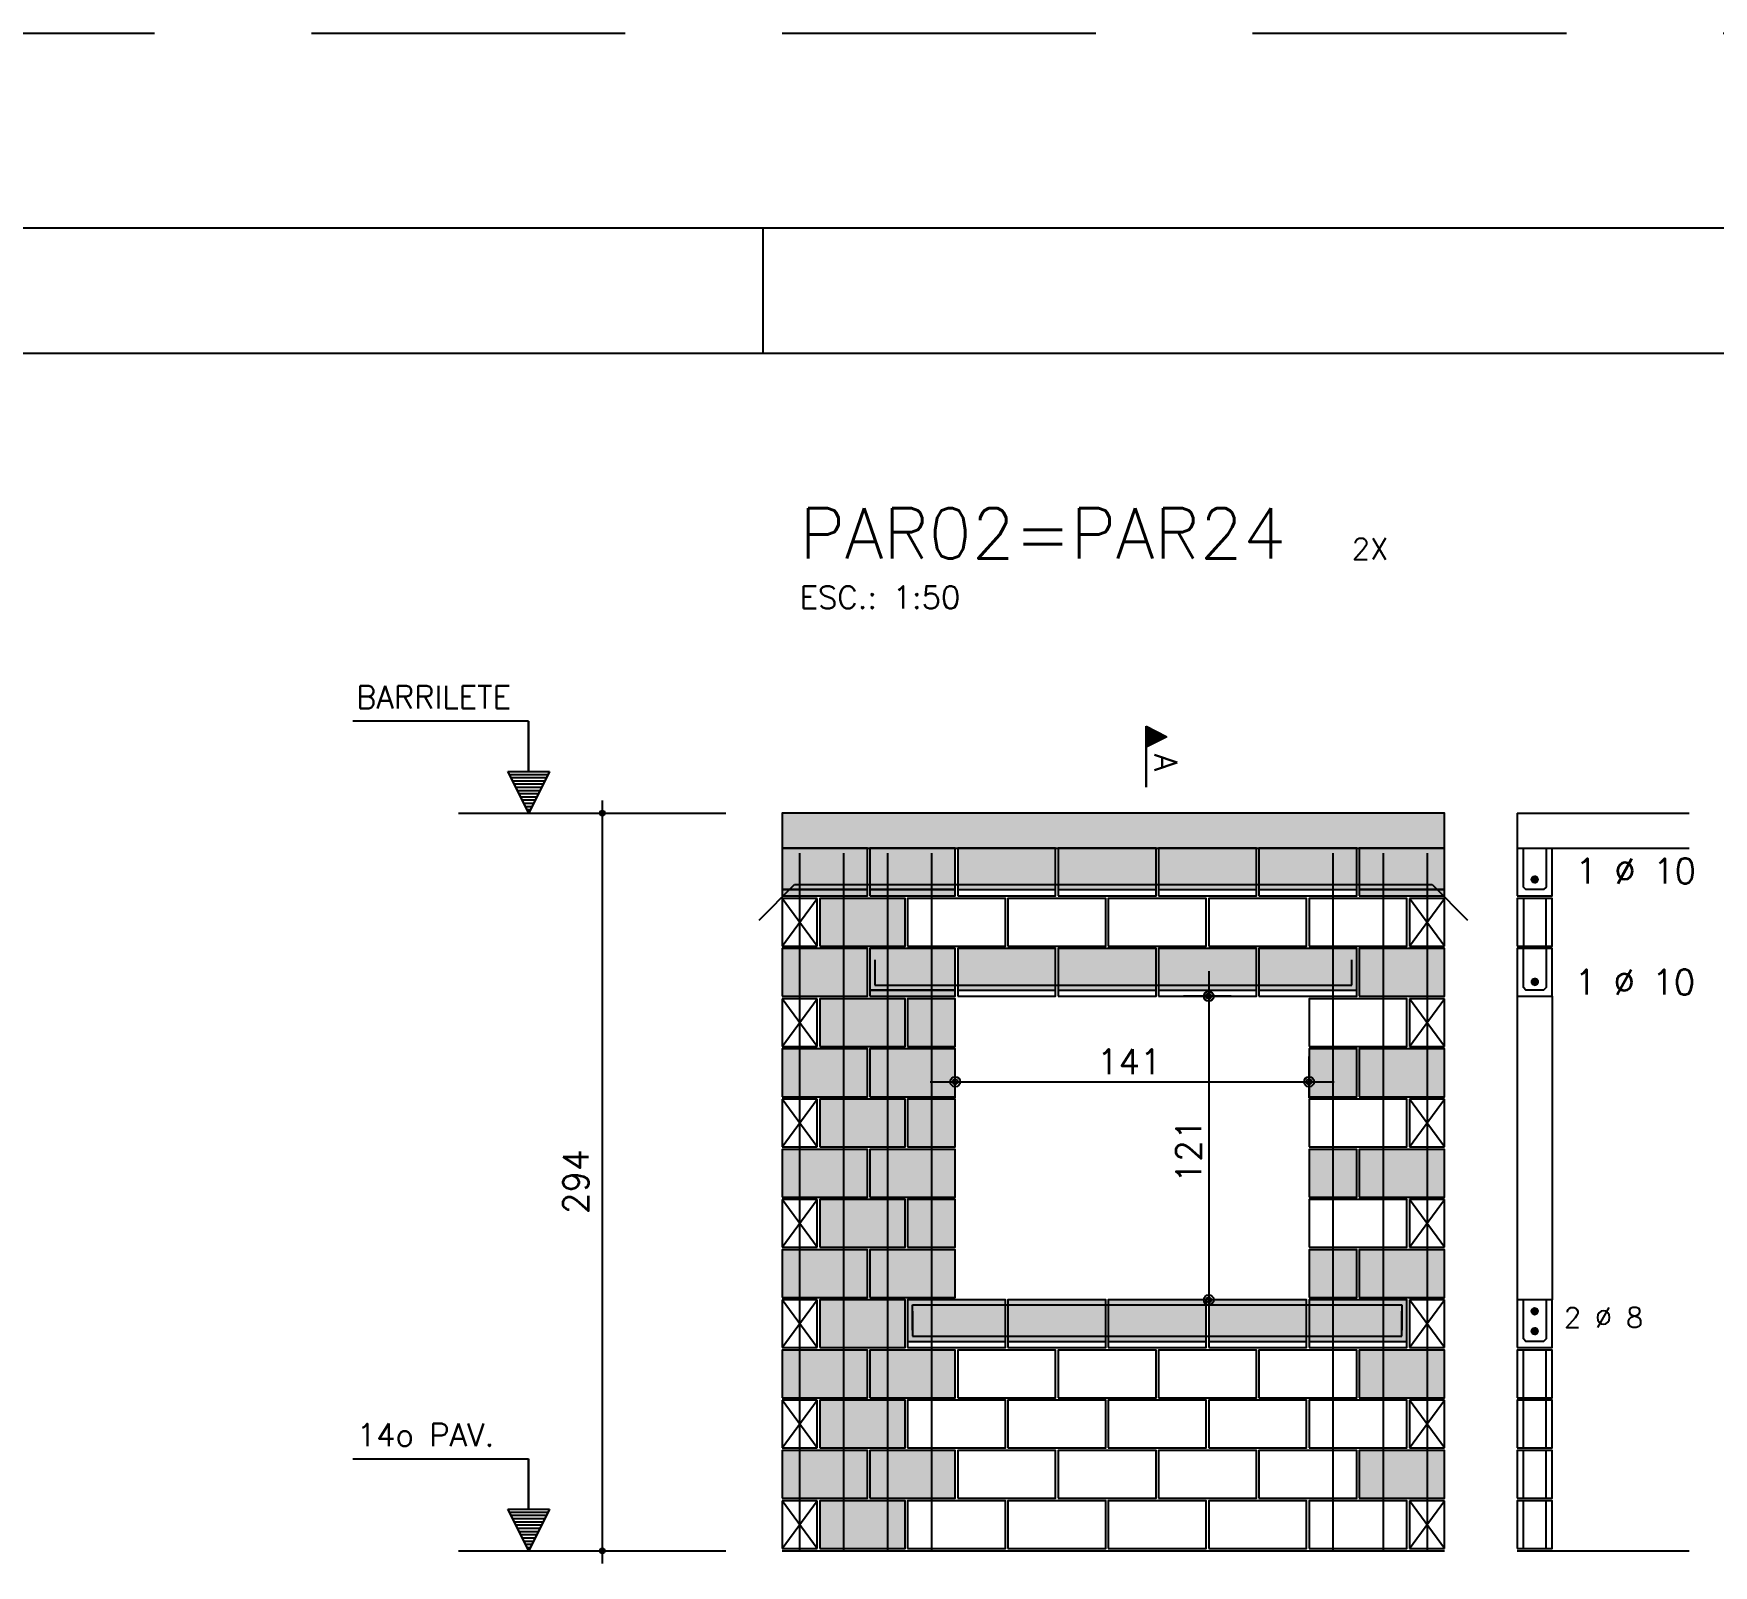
# Model space of a CAD drawing. Extents: x -1 to 122, y -1 to 61.
# Drawn here: x 68.27 to 81.66, y 48.84 to 61.05 of the extents above; entities that cross this region are included whole.
import ezdxf

# ---------------------------------------------------------------- set-up
doc = ezdxf.new("R2010")
doc.units = 0
doc.header["$MEASUREMENT"] = 0
doc.linetypes.add('HIDDEN', pattern=[0.375, 0.25, -0.125])
doc.layers.get('0').update_dxf_attribs({"linetype": 'CONTINUOUS'})
doc.layers.get('Defpoints').update_dxf_attribs({"linetype": 'CONTINUOUS'})
for name, color, linetype in [('ARQ_FOLHA', 7, 'CONTINUOUS'), ('PENA_01', 1, 'CONTINUOUS'), ('PENA_02', 2, 'CONTINUOUS'), ('PENA_03', 3, 'CONTINUOUS'), ('PENA_05', 5, 'CONTINUOUS'), ('PENA_06', 6, 'CONTINUOUS'), ('PENA_09', 254, 'CONTINUOUS'), ('PENA_11', 252, 'CONTINUOUS'), ('PENA_21', 100, 'CONTINUOUS'), ('PENA_23', 50, 'CONTINUOUS')]:
    doc.layers.add(name, color=color, linetype=linetype)
doc.styles.get("Standard").update_dxf_attribs({"font": 'ROMANS.SHX'})

# ---------------------------------------------------------------- blocks, each defined once
blk = doc.blocks.new('FOLHA A1+1 - 1102 X 594')
at = {"layer": 'ARQ_FOLHA', "color": 1}
blk.add_line((-457, 584), (-457, 594), dxfattribs=at)
for points in [[(-1189, 0), (0, 0), (0, 594), (-1189, 594)], [(-1164, 10), (-10, 10), (-10, 584), (-1164, 584)]]:
    blk.add_lwpolyline(points, close=True, dxfattribs=at)
at = {"layer": 'Defpoints', "color": 8, "linetype": 'HIDDEN', "ltscale": 100}
blk.add_lwpolyline([(-1208.5, 609.5), (-1208.5, -15.5), (19.5, -15.5), (19.5, 609.5)], close=True, dxfattribs=at)

msp = doc.modelspace()

# ---------------------------------------------------------------- linework, layer by layer
at = {"layer": 'PENA_01', "linetype": 'Continuous'}
for p, q in [((71.657, 54.839), (73.788, 54.839)), ((74.236, 54.229), (74.916, 54.229)), ((74.936, 54.229), (75.616, 54.229)), ((75.636, 54.229), (76.416, 54.229)), ((76.436, 54.229), (77.216, 54.229)), ((77.236, 54.229), (78.016, 54.229)), ((78.036, 54.229), (78.816, 54.229)), ((78.836, 54.229), (79.516, 54.229)), ((77.636, 53.579), (77.636, 50.759)), ((74.936, 53.429), (75.616, 53.429)), ((75.636, 53.429), (76.416, 53.429)), ((76.436, 53.429), (77.216, 53.429)), ((77.236, 53.429), (78.016, 53.429)), ((78.036, 53.429), (78.816, 53.429)), ((77.816, 53.379), (77.436, 53.379)), ((75.616, 52.569), (75.616, 52.898)), ((78.436, 52.569), (78.436, 52.898)), ((75.416, 52.698), (78.636, 52.698)), ((77.826, 50.959), (77.436, 50.959)), ((75.236, 50.629), (76.016, 50.629)), ((76.036, 50.629), (76.816, 50.629)), ((76.836, 50.629), (77.616, 50.629)), ((77.636, 50.629), (78.416, 50.629)), ((78.436, 50.629), (79.216, 50.629)), ((71.657, 48.959), (73.788, 48.959))]:
    msp.add_line(p, q, dxfattribs=at)
at = {"layer": 'PENA_02', "linetype": 'Continuous'}
for p, q in [((74.516, 54.159), (74.236, 54.159)), ((74.236, 54.159), (74.236, 53.779)), ((74.516, 53.779), (74.516, 54.159)), ((79.516, 54.159), (79.236, 54.159)), ((79.236, 54.159), (79.236, 53.779)), ((79.516, 53.779), (79.516, 54.159)), ((74.236, 53.779), (74.516, 53.779)), ((79.236, 53.779), (79.516, 53.779)), ((74.516, 53.359), (74.236, 53.359)), ((74.236, 53.359), (74.236, 52.979)), ((74.516, 52.979), (74.516, 53.359)), ((79.516, 53.359), (79.236, 53.359)), ((79.236, 53.359), (79.236, 52.979)), ((79.516, 52.979), (79.516, 53.359)), ((74.236, 52.979), (74.516, 52.979)), ((79.236, 52.979), (79.516, 52.979)), ((74.516, 52.559), (74.236, 52.559)), ((74.236, 52.559), (74.236, 52.179)), ((74.516, 52.179), (74.516, 52.559)), ((79.516, 52.559), (79.236, 52.559)), ((79.236, 52.559), (79.236, 52.179)), ((79.516, 52.179), (79.516, 52.559)), ((74.236, 52.179), (74.516, 52.179)), ((79.236, 52.179), (79.516, 52.179)), ((74.516, 51.759), (74.236, 51.759)), ((74.236, 51.759), (74.236, 51.379)), ((74.516, 51.379), (74.516, 51.759)), ((79.516, 51.759), (79.236, 51.759)), ((79.236, 51.759), (79.236, 51.379)), ((79.516, 51.379), (79.516, 51.759)), ((74.236, 51.379), (74.516, 51.379)), ((79.236, 51.379), (79.516, 51.379)), ((74.516, 50.959), (74.236, 50.959)), ((74.236, 50.959), (74.236, 50.579)), ((74.516, 50.579), (74.516, 50.959)), ((79.516, 50.959), (79.236, 50.959)), ((79.236, 50.959), (79.236, 50.579)), ((79.516, 50.579), (79.516, 50.959)), ((74.236, 50.579), (74.516, 50.579)), ((79.236, 50.579), (79.516, 50.579)), ((74.516, 50.159), (74.236, 50.159)), ((74.236, 50.159), (74.236, 49.779)), ((74.516, 49.779), (74.516, 50.159)), ((79.516, 50.159), (79.236, 50.159)), ((79.236, 50.159), (79.236, 49.779)), ((79.516, 49.779), (79.516, 50.159)), ((74.236, 49.779), (74.516, 49.779)), ((79.236, 49.779), (79.516, 49.779)), ((74.516, 49.359), (74.236, 49.359)), ((74.236, 49.359), (74.236, 48.979)), ((74.516, 48.979), (74.516, 49.359)), ((79.516, 49.359), (79.236, 49.359)), ((79.236, 49.359), (79.236, 48.979)), ((79.516, 48.979), (79.516, 49.359)), ((74.236, 48.979), (74.516, 48.979)), ((74.236, 48.959), (79.516, 48.959)), ((79.236, 48.979), (79.516, 48.979))]:
    msp.add_line(p, q, dxfattribs=at)
for points in [[(74.236, 54.559), (79.516, 54.559), (79.516, 54.839), (74.236, 54.839), (74.236, 54.559)], [(74.236, 54.179), (74.916, 54.179), (74.916, 54.559), (74.236, 54.559), (74.236, 54.179)], [(74.936, 54.179), (75.616, 54.179), (75.616, 54.559), (74.936, 54.559), (74.936, 54.179)], [(75.636, 54.179), (76.416, 54.179), (76.416, 54.559), (75.636, 54.559), (75.636, 54.179)], [(76.436, 54.179), (77.216, 54.179), (77.216, 54.559), (76.436, 54.559), (76.436, 54.179)], [(77.236, 54.179), (78.016, 54.179), (78.016, 54.559), (77.236, 54.559), (77.236, 54.179)], [(78.036, 54.179), (78.816, 54.179), (78.816, 54.559), (78.036, 54.559), (78.036, 54.179)], [(78.836, 54.179), (79.516, 54.179), (79.516, 54.559), (78.836, 54.559), (78.836, 54.179)], [(74.536, 53.779), (75.216, 53.779), (75.216, 54.159), (74.536, 54.159), (74.536, 53.779)], [(75.236, 53.779), (76.016, 53.779), (76.016, 54.159), (75.236, 54.159), (75.236, 53.779)], [(76.036, 53.779), (76.816, 53.779), (76.816, 54.159), (76.036, 54.159), (76.036, 53.779)], [(76.836, 53.779), (77.616, 53.779), (77.616, 54.159), (76.836, 54.159), (76.836, 53.779)], [(77.636, 53.779), (78.416, 53.779), (78.416, 54.159), (77.636, 54.159), (77.636, 53.779)], [(78.436, 53.779), (79.216, 53.779), (79.216, 54.159), (78.436, 54.159), (78.436, 53.779)], [(74.236, 53.379), (74.916, 53.379), (74.916, 53.759), (74.236, 53.759), (74.236, 53.379)], [(74.936, 53.379), (75.616, 53.379), (75.616, 53.759), (74.936, 53.759), (74.936, 53.379)], [(75.636, 53.379), (76.416, 53.379), (76.416, 53.759), (75.636, 53.759), (75.636, 53.379)], [(76.436, 53.379), (77.216, 53.379), (77.216, 53.759), (76.436, 53.759), (76.436, 53.379)], [(77.236, 53.379), (78.016, 53.379), (78.016, 53.759), (77.236, 53.759), (77.236, 53.379)], [(78.036, 53.379), (78.816, 53.379), (78.816, 53.759), (78.036, 53.759), (78.036, 53.379)], [(78.836, 53.379), (79.516, 53.379), (79.516, 53.759), (78.836, 53.759), (78.836, 53.379)], [(74.536, 52.979), (75.216, 52.979), (75.216, 53.359), (74.536, 53.359), (74.536, 52.979)], [(75.236, 52.979), (75.616, 52.979), (75.616, 53.359), (75.236, 53.359), (75.236, 52.979)], [(78.436, 52.979), (79.216, 52.979), (79.216, 53.359), (78.436, 53.359), (78.436, 52.979)], [(74.236, 52.579), (74.916, 52.579), (74.916, 52.959), (74.236, 52.959), (74.236, 52.579)], [(74.936, 52.579), (75.616, 52.579), (75.616, 52.959), (74.936, 52.959), (74.936, 52.579)], [(78.436, 52.579), (78.816, 52.579), (78.816, 52.959), (78.436, 52.959), (78.436, 52.579)], [(78.836, 52.579), (79.516, 52.579), (79.516, 52.959), (78.836, 52.959), (78.836, 52.579)], [(74.536, 52.179), (75.216, 52.179), (75.216, 52.559), (74.536, 52.559), (74.536, 52.179)], [(75.236, 52.179), (75.616, 52.179), (75.616, 52.559), (75.236, 52.559), (75.236, 52.179)], [(78.436, 52.179), (79.216, 52.179), (79.216, 52.559), (78.436, 52.559), (78.436, 52.179)], [(74.236, 51.779), (74.916, 51.779), (74.916, 52.159), (74.236, 52.159), (74.236, 51.779)], [(74.936, 51.779), (75.616, 51.779), (75.616, 52.159), (74.936, 52.159), (74.936, 51.779)], [(78.436, 51.779), (78.816, 51.779), (78.816, 52.159), (78.436, 52.159), (78.436, 51.779)], [(78.836, 51.779), (79.516, 51.779), (79.516, 52.159), (78.836, 52.159), (78.836, 51.779)], [(74.536, 51.379), (75.216, 51.379), (75.216, 51.759), (74.536, 51.759), (74.536, 51.379)], [(75.236, 51.379), (75.616, 51.379), (75.616, 51.759), (75.236, 51.759), (75.236, 51.379)], [(78.436, 51.379), (79.216, 51.379), (79.216, 51.759), (78.436, 51.759), (78.436, 51.379)], [(74.236, 50.979), (74.916, 50.979), (74.916, 51.359), (74.236, 51.359), (74.236, 50.979)], [(74.936, 50.979), (75.616, 50.979), (75.616, 51.359), (74.936, 51.359), (74.936, 50.979)], [(78.436, 50.979), (78.816, 50.979), (78.816, 51.359), (78.436, 51.359), (78.436, 50.979)], [(78.836, 50.979), (79.516, 50.979), (79.516, 51.359), (78.836, 51.359), (78.836, 50.979)], [(74.536, 50.579), (75.216, 50.579), (75.216, 50.959), (74.536, 50.959), (74.536, 50.579)], [(75.236, 50.579), (76.016, 50.579), (76.016, 50.959), (75.236, 50.959), (75.236, 50.579)], [(76.036, 50.579), (76.816, 50.579), (76.816, 50.959), (76.036, 50.959), (76.036, 50.579)], [(76.836, 50.579), (77.616, 50.579), (77.616, 50.959), (76.836, 50.959), (76.836, 50.579)], [(77.636, 50.579), (78.416, 50.579), (78.416, 50.959), (77.636, 50.959), (77.636, 50.579)], [(78.436, 50.579), (79.216, 50.579), (79.216, 50.959), (78.436, 50.959), (78.436, 50.579)], [(74.236, 50.179), (74.916, 50.179), (74.916, 50.559), (74.236, 50.559), (74.236, 50.179)], [(74.936, 50.179), (75.616, 50.179), (75.616, 50.559), (74.936, 50.559), (74.936, 50.179)], [(75.636, 50.179), (76.416, 50.179), (76.416, 50.559), (75.636, 50.559), (75.636, 50.179)], [(76.436, 50.179), (77.216, 50.179), (77.216, 50.559), (76.436, 50.559), (76.436, 50.179)], [(77.236, 50.179), (78.016, 50.179), (78.016, 50.559), (77.236, 50.559), (77.236, 50.179)], [(78.036, 50.179), (78.816, 50.179), (78.816, 50.559), (78.036, 50.559), (78.036, 50.179)], [(78.836, 50.179), (79.516, 50.179), (79.516, 50.559), (78.836, 50.559), (78.836, 50.179)], [(74.536, 49.779), (75.216, 49.779), (75.216, 50.159), (74.536, 50.159), (74.536, 49.779)], [(75.236, 49.779), (76.016, 49.779), (76.016, 50.159), (75.236, 50.159), (75.236, 49.779)], [(76.036, 49.779), (76.816, 49.779), (76.816, 50.159), (76.036, 50.159), (76.036, 49.779)], [(76.836, 49.779), (77.616, 49.779), (77.616, 50.159), (76.836, 50.159), (76.836, 49.779)], [(77.636, 49.779), (78.416, 49.779), (78.416, 50.159), (77.636, 50.159), (77.636, 49.779)], [(78.436, 49.779), (79.216, 49.779), (79.216, 50.159), (78.436, 50.159), (78.436, 49.779)], [(74.236, 49.379), (74.916, 49.379), (74.916, 49.759), (74.236, 49.759), (74.236, 49.379)], [(74.936, 49.379), (75.616, 49.379), (75.616, 49.759), (74.936, 49.759), (74.936, 49.379)], [(75.636, 49.379), (76.416, 49.379), (76.416, 49.759), (75.636, 49.759), (75.636, 49.379)], [(76.436, 49.379), (77.216, 49.379), (77.216, 49.759), (76.436, 49.759), (76.436, 49.379)], [(77.236, 49.379), (78.016, 49.379), (78.016, 49.759), (77.236, 49.759), (77.236, 49.379)], [(78.036, 49.379), (78.816, 49.379), (78.816, 49.759), (78.036, 49.759), (78.036, 49.379)], [(78.836, 49.379), (79.516, 49.379), (79.516, 49.759), (78.836, 49.759), (78.836, 49.379)], [(74.536, 48.979), (75.216, 48.979), (75.216, 49.359), (74.536, 49.359), (74.536, 48.979)], [(75.236, 48.979), (76.016, 48.979), (76.016, 49.359), (75.236, 49.359), (75.236, 48.979)], [(76.036, 48.979), (76.816, 48.979), (76.816, 49.359), (76.036, 49.359), (76.036, 48.979)], [(76.836, 48.979), (77.616, 48.979), (77.616, 49.359), (76.836, 49.359), (76.836, 48.979)], [(77.636, 48.979), (78.416, 48.979), (78.416, 49.359), (77.636, 49.359), (77.636, 48.979)], [(78.436, 48.979), (79.216, 48.979), (79.216, 49.359), (78.436, 49.359), (78.436, 48.979)]]:
    msp.add_lwpolyline(points, dxfattribs=at)
for centre, radius in [((72.804, 54.839), 0.02), ((72.804, 54.839), 0.01), ((77.636, 53.379), 0.04), ((77.636, 53.379), 0.02), ((75.616, 52.698), 0.04), ((75.616, 52.698), 0.02), ((78.436, 52.698), 0.04), ((78.436, 52.698), 0.02), ((77.636, 50.959), 0.04), ((77.636, 50.959), 0.02), ((72.804, 48.959), 0.02), ((72.804, 48.959), 0.01)]:
    msp.add_circle(centre, radius, dxfattribs=at)
at = {"layer": 'PENA_03', "linetype": 'Continuous'}
for p, q in [((72.216, 55.571), (70.816, 55.571)), ((72.216, 55.171), (72.216, 55.571)), ((72.218, 55.171), (72.218, 55.572)), ((77.137, 55.045), (77.137, 55.531)), ((77.137, 55.531), (77.303, 55.448)), ((77.138, 55.53), (77.138, 55.366)), ((77.138, 55.53), (77.301, 55.448)), ((77.301, 55.448), (77.138, 55.366)), ((77.303, 55.448), (77.138, 55.365)), ((77.15, 55.525), (77.15, 55.371)), ((77.163, 55.518), (77.163, 55.378)), ((77.175, 55.512), (77.175, 55.384)), ((77.188, 55.505), (77.188, 55.39)), ((77.201, 55.499), (77.201, 55.397)), ((77.214, 55.493), (77.214, 55.403)), ((77.226, 55.486), (77.226, 55.41)), ((77.239, 55.48), (77.239, 55.416)), ((77.252, 55.473), (77.252, 55.422)), ((77.265, 55.467), (77.265, 55.429)), ((77.277, 55.461), (77.277, 55.435)), ((77.29, 55.454), (77.29, 55.442)), ((77.138, 55.365), (77.138, 55.045)), ((72.217, 54.839), (72.051, 55.171)), ((72.051, 55.171), (72.216, 55.171)), ((72.217, 54.842), (72.053, 55.169)), ((72.381, 55.169), (72.053, 55.169)), ((72.383, 55.171), (72.217, 54.839)), ((72.381, 55.169), (72.217, 54.842)), ((72.218, 55.171), (72.383, 55.171)), ((72.37, 55.145), (72.064, 55.145)), ((72.358, 55.12), (72.077, 55.12)), ((72.345, 55.094), (72.09, 55.094)), ((72.332, 55.069), (72.102, 55.069)), ((72.319, 55.043), (72.115, 55.043)), ((72.307, 55.017), (72.128, 55.017)), ((72.294, 54.992), (72.141, 54.992)), ((72.281, 54.966), (72.153, 54.966)), ((72.268, 54.941), (72.166, 54.941)), ((72.255, 54.915), (72.179, 54.915)), ((72.243, 54.89), (72.192, 54.89)), ((72.804, 48.858), (72.804, 54.939)), ((72.23, 54.864), (72.204, 54.864)), ((80.094, 54.839), (80.094, 54.179)), ((80.094, 54.839), (81.465, 54.839)), ((80.094, 54.559), (81.465, 54.559)), ((74.236, 53.779), (74.516, 54.159)), ((74.516, 53.779), (74.236, 54.159)), ((79.236, 53.779), (79.516, 54.159)), ((79.516, 53.779), (79.236, 54.159)), ((74.236, 52.979), (74.516, 53.359)), ((74.516, 52.979), (74.236, 53.359)), ((78.016, 53.379), (78.016, 53.379)), ((79.236, 52.979), (79.516, 53.359)), ((79.516, 52.979), (79.236, 53.359)), ((80.094, 53.379), (80.094, 50.959)), ((80.374, 53.379), (80.374, 50.959)), ((74.236, 52.179), (74.516, 52.559)), ((74.516, 52.179), (74.236, 52.559)), ((79.236, 52.179), (79.516, 52.559)), ((79.516, 52.179), (79.236, 52.559)), ((75.616, 52.369), (75.616, 52.369)), ((78.436, 52.369), (78.436, 52.369)), ((74.236, 51.379), (74.516, 51.759)), ((74.516, 51.379), (74.236, 51.759)), ((79.236, 51.379), (79.516, 51.759)), ((79.516, 51.379), (79.236, 51.759)), ((74.236, 50.579), (74.516, 50.959)), ((74.516, 50.579), (74.236, 50.959)), ((78.026, 50.959), (78.026, 50.959)), ((79.236, 50.579), (79.516, 50.959)), ((79.516, 50.579), (79.236, 50.959)), ((80.144, 50.179), (80.144, 50.559)), ((80.324, 50.179), (80.324, 50.559)), ((74.236, 49.779), (74.516, 50.159)), ((74.516, 49.779), (74.236, 50.159)), ((79.236, 49.779), (79.516, 50.159)), ((79.516, 49.779), (79.236, 50.159)), ((80.144, 49.779), (80.144, 50.159)), ((80.324, 49.779), (80.324, 50.159)), ((72.216, 49.691), (70.816, 49.691)), ((72.216, 49.291), (72.216, 49.691)), ((72.218, 49.291), (72.218, 49.692)), ((80.144, 49.379), (80.144, 49.759)), ((80.324, 49.379), (80.324, 49.759)), ((72.217, 48.959), (72.051, 49.291)), ((72.051, 49.291), (72.216, 49.291)), ((72.217, 48.962), (72.053, 49.289)), ((72.381, 49.289), (72.053, 49.289)), ((72.37, 49.265), (72.064, 49.265)), ((72.383, 49.291), (72.217, 48.959)), ((72.381, 49.289), (72.217, 48.962)), ((72.218, 49.291), (72.383, 49.291)), ((74.236, 48.979), (74.516, 49.359)), ((74.516, 48.979), (74.236, 49.359)), ((79.236, 48.979), (79.516, 49.359)), ((79.516, 48.979), (79.236, 49.359)), ((80.144, 48.979), (80.144, 49.359)), ((80.324, 48.979), (80.324, 49.359)), ((72.358, 49.24), (72.077, 49.24)), ((72.345, 49.214), (72.09, 49.214)), ((72.332, 49.189), (72.102, 49.189)), ((72.319, 49.163), (72.115, 49.163)), ((72.307, 49.137), (72.128, 49.137)), ((72.294, 49.112), (72.141, 49.112)), ((72.281, 49.086), (72.153, 49.086)), ((72.268, 49.061), (72.166, 49.061)), ((72.255, 49.035), (72.179, 49.035)), ((72.243, 49.01), (72.192, 49.01)), ((72.23, 48.984), (72.204, 48.984)), ((80.094, 48.959), (81.465, 48.959))]:
    msp.add_line(p, q, dxfattribs=at)
for points in [[(80.094, 54.179), (80.374, 54.179), (80.374, 54.559)], [(80.324, 54.559), (80.324, 54.249), (80.304, 54.229), (80.164, 54.229), (80.144, 54.249), (80.144, 54.559)], [(80.258, 54.31), (80.256, 54.32), (80.25, 54.328), (80.241, 54.334), (80.231, 54.335), (80.221, 54.331), (80.213, 54.324), (80.209, 54.315), (80.209, 54.305), (80.213, 54.295), (80.221, 54.288), (80.231, 54.285), (80.241, 54.286), (80.25, 54.291), (80.256, 54.3), (80.258, 54.31)], [(80.094, 53.779), (80.374, 53.779), (80.374, 54.159), (80.094, 54.159), (80.094, 53.779)], [(80.144, 53.779), (80.324, 53.779), (80.324, 54.159), (80.144, 54.159), (80.144, 53.779)], [(80.094, 53.379), (80.374, 53.379), (80.374, 53.759), (80.094, 53.759), (80.094, 53.379)], [(80.324, 53.759), (80.324, 53.449), (80.304, 53.429), (80.164, 53.429), (80.144, 53.449), (80.144, 53.759)], [(80.26, 53.494), (80.258, 53.504), (80.252, 53.512), (80.243, 53.518), (80.233, 53.519), (80.223, 53.515), (80.215, 53.508), (80.211, 53.499), (80.211, 53.489), (80.215, 53.479), (80.223, 53.472), (80.233, 53.469), (80.243, 53.47), (80.252, 53.475), (80.258, 53.484), (80.26, 53.494)], [(80.094, 50.579), (80.374, 50.579), (80.374, 50.959), (80.094, 50.959), (80.094, 50.579)], [(80.324, 50.959), (80.324, 50.649), (80.304, 50.629), (80.164, 50.629), (80.144, 50.649), (80.144, 50.959)], [(80.258, 50.869), (80.256, 50.879), (80.25, 50.887), (80.241, 50.892), (80.231, 50.893), (80.221, 50.89), (80.213, 50.883), (80.209, 50.874), (80.209, 50.863), (80.213, 50.854), (80.221, 50.847), (80.231, 50.844), (80.241, 50.845), (80.25, 50.85), (80.256, 50.858), (80.258, 50.869)], [(80.258, 50.71), (80.256, 50.72), (80.25, 50.728), (80.241, 50.734), (80.231, 50.735), (80.221, 50.731), (80.213, 50.724), (80.209, 50.715), (80.209, 50.705), (80.213, 50.695), (80.221, 50.688), (80.231, 50.685), (80.241, 50.686), (80.25, 50.691), (80.256, 50.7), (80.258, 50.71)], [(80.094, 50.179), (80.374, 50.179), (80.374, 50.559), (80.094, 50.559), (80.094, 50.179)], [(80.094, 49.779), (80.374, 49.779), (80.374, 50.159), (80.094, 50.159), (80.094, 49.779)], [(80.094, 49.379), (80.374, 49.379), (80.374, 49.759), (80.094, 49.759), (80.094, 49.379)], [(80.094, 48.979), (80.374, 48.979), (80.374, 49.359), (80.094, 49.359), (80.094, 48.979)]]:
    msp.add_lwpolyline(points, dxfattribs=at)
for centre in [(80.233, 54.31), (80.235, 53.494), (80.233, 50.869), (80.233, 50.71)]:
    msp.add_circle(centre, 0.025, dxfattribs=at)
for points in [[(80.258, 54.31), (80.213, 54.324), (80.209, 54.315)], [(80.258, 54.31), (80.209, 54.315), (80.209, 54.305)], [(80.258, 54.31), (80.209, 54.305), (80.213, 54.295)], [(80.258, 54.31), (80.221, 54.331), (80.21, 54.318)], [(80.258, 54.31), (80.21, 54.318), (80.21, 54.301)], [(80.258, 54.31), (80.21, 54.301), (80.221, 54.288)], [(80.258, 54.31), (80.221, 54.331), (80.213, 54.324)], [(80.258, 54.31), (80.213, 54.295), (80.221, 54.288)], [(80.258, 54.31), (80.231, 54.335), (80.221, 54.331)], [(80.258, 54.31), (80.238, 54.334), (80.221, 54.331)], [(80.258, 54.31), (80.221, 54.288), (80.238, 54.285)], [(80.258, 54.31), (80.221, 54.288), (80.231, 54.285)], [(80.258, 54.31), (80.241, 54.334), (80.231, 54.335)], [(80.258, 54.31), (80.231, 54.285), (80.241, 54.286)], [(80.258, 54.31), (80.253, 54.326), (80.238, 54.334)], [(80.258, 54.31), (80.238, 54.285), (80.253, 54.294)], [(80.258, 54.31), (80.25, 54.328), (80.241, 54.334)], [(80.258, 54.31), (80.241, 54.286), (80.25, 54.291)], [(80.258, 54.31), (80.256, 54.32), (80.25, 54.328)], [(80.258, 54.31), (80.25, 54.291), (80.256, 54.3)], [(80.258, 54.31), (80.253, 54.294), (80.258, 54.31)], [(80.258, 54.31), (80.256, 54.3), (80.258, 54.31)], [(80.26, 53.494), (80.215, 53.508), (80.211, 53.499)], [(80.26, 53.494), (80.211, 53.499), (80.211, 53.489)], [(80.26, 53.494), (80.211, 53.489), (80.215, 53.479)], [(80.26, 53.494), (80.223, 53.515), (80.212, 53.502)], [(80.26, 53.494), (80.212, 53.502), (80.212, 53.485)], [(80.26, 53.494), (80.212, 53.485), (80.223, 53.472)], [(80.26, 53.494), (80.223, 53.515), (80.215, 53.508)], [(80.26, 53.494), (80.215, 53.479), (80.223, 53.472)], [(80.26, 53.494), (80.233, 53.519), (80.223, 53.515)], [(80.26, 53.494), (80.24, 53.518), (80.223, 53.515)], [(80.26, 53.494), (80.223, 53.472), (80.24, 53.469)], [(80.26, 53.494), (80.223, 53.472), (80.233, 53.469)], [(80.26, 53.494), (80.243, 53.518), (80.233, 53.519)], [(80.26, 53.494), (80.233, 53.469), (80.243, 53.47)], [(80.26, 53.494), (80.255, 53.51), (80.24, 53.518)], [(80.26, 53.494), (80.24, 53.469), (80.255, 53.478)], [(80.26, 53.494), (80.252, 53.512), (80.243, 53.518)], [(80.26, 53.494), (80.243, 53.47), (80.252, 53.475)], [(80.26, 53.494), (80.258, 53.504), (80.252, 53.512)], [(80.26, 53.494), (80.252, 53.475), (80.258, 53.484)], [(80.26, 53.494), (80.255, 53.478), (80.26, 53.494)], [(80.26, 53.494), (80.258, 53.484), (80.26, 53.494)], [(80.258, 50.869), (80.213, 50.883), (80.209, 50.874)], [(80.258, 50.869), (80.209, 50.874), (80.209, 50.863)], [(80.258, 50.869), (80.209, 50.863), (80.213, 50.854)], [(80.258, 50.869), (80.221, 50.89), (80.21, 50.877)], [(80.258, 50.869), (80.21, 50.877), (80.21, 50.86)], [(80.258, 50.869), (80.21, 50.86), (80.221, 50.847)], [(80.258, 50.869), (80.221, 50.89), (80.213, 50.883)], [(80.258, 50.869), (80.213, 50.854), (80.221, 50.847)], [(80.258, 50.869), (80.238, 50.893), (80.221, 50.89)], [(80.258, 50.869), (80.231, 50.893), (80.221, 50.89)], [(80.258, 50.869), (80.221, 50.847), (80.238, 50.844)], [(80.258, 50.869), (80.221, 50.847), (80.231, 50.844)], [(80.258, 50.869), (80.241, 50.892), (80.231, 50.893)], [(80.258, 50.869), (80.231, 50.844), (80.241, 50.845)], [(80.258, 50.869), (80.253, 50.885), (80.238, 50.893)], [(80.258, 50.869), (80.238, 50.844), (80.253, 50.852)], [(80.258, 50.869), (80.25, 50.887), (80.241, 50.892)], [(80.258, 50.869), (80.241, 50.845), (80.25, 50.85)], [(80.258, 50.869), (80.256, 50.879), (80.25, 50.887)], [(80.258, 50.869), (80.25, 50.85), (80.256, 50.858)], [(80.258, 50.869), (80.253, 50.852), (80.258, 50.869)], [(80.258, 50.869), (80.256, 50.858), (80.258, 50.869)], [(80.258, 50.71), (80.231, 50.735), (80.221, 50.731)], [(80.258, 50.71), (80.238, 50.734), (80.221, 50.731)], [(80.258, 50.71), (80.241, 50.734), (80.231, 50.735)], [(80.258, 50.71), (80.253, 50.726), (80.238, 50.734)], [(80.258, 50.71), (80.25, 50.728), (80.241, 50.734)], [(80.258, 50.71), (80.213, 50.724), (80.209, 50.715)], [(80.258, 50.71), (80.209, 50.715), (80.209, 50.705)], [(80.258, 50.71), (80.209, 50.705), (80.213, 50.695)], [(80.258, 50.71), (80.221, 50.731), (80.21, 50.718)], [(80.258, 50.71), (80.21, 50.718), (80.21, 50.701)], [(80.258, 50.71), (80.21, 50.701), (80.221, 50.688)], [(80.258, 50.71), (80.221, 50.731), (80.213, 50.724)], [(80.258, 50.71), (80.213, 50.695), (80.221, 50.688)], [(80.258, 50.71), (80.221, 50.688), (80.238, 50.685)], [(80.258, 50.71), (80.221, 50.688), (80.231, 50.685)], [(80.258, 50.71), (80.231, 50.685), (80.241, 50.686)], [(80.258, 50.71), (80.238, 50.685), (80.253, 50.694)], [(80.258, 50.71), (80.241, 50.686), (80.25, 50.691)], [(80.258, 50.71), (80.256, 50.72), (80.25, 50.728)], [(80.258, 50.71), (80.25, 50.691), (80.256, 50.7)], [(80.258, 50.71), (80.253, 50.694), (80.258, 50.71)], [(80.258, 50.71), (80.256, 50.7), (80.258, 50.71)]]:
    msp.add_solid(points, dxfattribs=at)
at = {"layer": 'PENA_05', "linetype": 'Continuous'}
for p, q in [((74.053, 53.986), (74.336, 54.269)), ((74.336, 54.269), (79.416, 54.269)), ((79.416, 54.269), (79.698, 53.986)), ((74.976, 53.669), (74.976, 53.469)), ((78.776, 53.469), (78.776, 53.669)), ((74.976, 53.469), (78.776, 53.469)), ((75.276, 50.719), (75.276, 50.919)), ((75.276, 50.919), (79.176, 50.919)), ((75.276, 50.869), (75.276, 50.669)), ((79.176, 50.919), (79.176, 50.719)), ((79.176, 50.669), (79.176, 50.869)), ((75.276, 50.669), (79.176, 50.669))]:
    msp.add_line(p, q, dxfattribs=at)
for points in [[(74.376, 54.519), (74.376, 48.959)], [(74.726, 54.519), (74.726, 48.959)], [(75.076, 54.519), (75.076, 48.959)], [(75.426, 54.519), (75.426, 48.959)], [(78.626, 54.519), (78.626, 48.959)], [(79.026, 54.519), (79.026, 48.959)], [(79.376, 54.519), (79.376, 48.959)]]:
    msp.add_lwpolyline(points, dxfattribs=at)
at = {"layer": 'PENA_09', "linetype": 'Continuous'}
for points in [[(74.236, 54.229), (74.916, 54.229), (74.916, 54.559), (74.236, 54.559), (74.236, 54.229)], [(74.936, 54.229), (75.616, 54.229), (75.616, 54.559), (74.936, 54.559), (74.936, 54.229)], [(75.636, 54.229), (76.416, 54.229), (76.416, 54.559), (75.636, 54.559), (75.636, 54.229)], [(76.436, 54.229), (77.216, 54.229), (77.216, 54.559), (76.436, 54.559), (76.436, 54.229)], [(77.236, 54.229), (78.016, 54.229), (78.016, 54.559), (77.236, 54.559), (77.236, 54.229)], [(78.036, 54.229), (78.816, 54.229), (78.816, 54.559), (78.036, 54.559), (78.036, 54.229)], [(78.836, 54.229), (79.516, 54.229), (79.516, 54.559), (78.836, 54.559), (78.836, 54.229)], [(74.936, 53.429), (75.616, 53.429), (75.616, 53.759), (74.936, 53.759), (74.936, 53.429)], [(75.636, 53.429), (76.416, 53.429), (76.416, 53.759), (75.636, 53.759), (75.636, 53.429)], [(76.436, 53.429), (77.216, 53.429), (77.216, 53.759), (76.436, 53.759), (76.436, 53.429)], [(77.236, 53.429), (78.016, 53.429), (78.016, 53.759), (77.236, 53.759), (77.236, 53.429)], [(78.036, 53.429), (78.816, 53.429), (78.816, 53.759), (78.036, 53.759), (78.036, 53.429)], [(75.236, 50.629), (76.016, 50.629), (76.016, 50.959), (75.236, 50.959), (75.236, 50.629)], [(76.036, 50.629), (76.816, 50.629), (76.816, 50.959), (76.036, 50.959), (76.036, 50.629)], [(76.836, 50.629), (77.616, 50.629), (77.616, 50.959), (76.836, 50.959), (76.836, 50.629)], [(77.636, 50.629), (78.416, 50.629), (78.416, 50.959), (77.636, 50.959), (77.636, 50.629)], [(78.436, 50.629), (79.216, 50.629), (79.216, 50.959), (78.436, 50.959), (78.436, 50.629)]]:
    msp.add_lwpolyline(points, dxfattribs=at)
for points in [[(74.236, 54.229), (74.916, 54.229), (74.916, 54.559)], [(74.236, 54.229), (74.916, 54.559), (74.236, 54.559)], [(74.236, 54.229), (74.236, 54.559), (74.236, 54.229)], [(74.936, 54.229), (75.616, 54.229), (75.616, 54.559)], [(74.936, 54.229), (75.616, 54.559), (74.936, 54.559)], [(74.936, 54.229), (74.936, 54.559), (74.936, 54.229)], [(75.636, 54.229), (76.416, 54.229), (76.416, 54.559)], [(75.636, 54.229), (76.416, 54.559), (75.636, 54.559)], [(75.636, 54.229), (75.636, 54.559), (75.636, 54.229)], [(76.436, 54.229), (77.216, 54.229), (77.216, 54.559)], [(76.436, 54.229), (77.216, 54.559), (76.436, 54.559)], [(76.436, 54.229), (76.436, 54.559), (76.436, 54.229)], [(77.236, 54.229), (78.016, 54.229), (78.016, 54.559)], [(77.236, 54.229), (78.016, 54.559), (77.236, 54.559)], [(77.236, 54.229), (77.236, 54.559), (77.236, 54.229)], [(78.036, 54.229), (78.816, 54.229), (78.816, 54.559)], [(78.036, 54.229), (78.816, 54.559), (78.036, 54.559)], [(78.036, 54.229), (78.036, 54.559), (78.036, 54.229)], [(78.836, 54.229), (79.516, 54.229), (79.516, 54.559)], [(78.836, 54.229), (79.516, 54.559), (78.836, 54.559)], [(78.836, 54.229), (78.836, 54.559), (78.836, 54.229)], [(74.936, 53.429), (75.616, 53.429), (75.616, 53.759)], [(74.936, 53.429), (75.616, 53.759), (74.936, 53.759)], [(74.936, 53.429), (74.936, 53.759), (74.936, 53.429)], [(75.636, 53.429), (76.416, 53.429), (76.416, 53.759)], [(75.636, 53.429), (76.416, 53.759), (75.636, 53.759)], [(75.636, 53.429), (75.636, 53.759), (75.636, 53.429)], [(76.436, 53.429), (77.216, 53.429), (77.216, 53.759)], [(76.436, 53.429), (77.216, 53.759), (76.436, 53.759)], [(76.436, 53.429), (76.436, 53.759), (76.436, 53.429)], [(77.236, 53.429), (78.016, 53.429), (78.016, 53.759)], [(77.236, 53.429), (78.016, 53.759), (77.236, 53.759)], [(77.236, 53.429), (77.236, 53.759), (77.236, 53.429)], [(78.036, 53.429), (78.816, 53.429), (78.816, 53.759)], [(78.036, 53.429), (78.816, 53.759), (78.036, 53.759)], [(78.036, 53.429), (78.036, 53.759), (78.036, 53.429)], [(75.236, 50.629), (76.016, 50.629), (76.016, 50.959)], [(75.236, 50.629), (76.016, 50.959), (75.236, 50.959)], [(75.236, 50.629), (75.236, 50.959), (75.236, 50.629)], [(76.036, 50.629), (76.816, 50.629), (76.816, 50.959)], [(76.036, 50.629), (76.816, 50.959), (76.036, 50.959)], [(76.036, 50.629), (76.036, 50.959), (76.036, 50.629)], [(76.836, 50.629), (77.616, 50.629), (77.616, 50.959)], [(76.836, 50.629), (77.616, 50.959), (76.836, 50.959)], [(76.836, 50.629), (76.836, 50.959), (76.836, 50.629)], [(77.636, 50.629), (78.416, 50.629), (78.416, 50.959)], [(77.636, 50.629), (78.416, 50.959), (77.636, 50.959)], [(77.636, 50.629), (77.636, 50.959), (77.636, 50.629)], [(78.436, 50.629), (79.216, 50.629), (79.216, 50.959)], [(78.436, 50.629), (79.216, 50.959), (78.436, 50.959)], [(78.436, 50.629), (78.436, 50.959), (78.436, 50.629)]]:
    msp.add_solid(points, dxfattribs=at)
at = {"layer": 'PENA_11', "linetype": 'Continuous'}
for points in [[(74.236, 54.559), (79.516, 54.559), (79.516, 54.839)], [(74.236, 54.559), (79.516, 54.839), (74.236, 54.839)], [(74.236, 54.559), (74.236, 54.839), (74.236, 54.559)]]:
    msp.add_solid(points, dxfattribs=at)
at = {"layer": 'PENA_21', "linetype": 'Continuous'}
for points in [[(74.236, 54.179), (74.916, 54.179), (74.916, 54.229), (74.236, 54.229), (74.236, 54.179)], [(74.936, 54.179), (75.616, 54.179), (75.616, 54.229), (74.936, 54.229), (74.936, 54.179)], [(78.836, 54.179), (79.516, 54.179), (79.516, 54.229), (78.836, 54.229), (78.836, 54.179)], [(74.536, 53.779), (75.216, 53.779), (75.216, 54.159), (74.536, 54.159), (74.536, 53.779)], [(74.236, 53.379), (74.916, 53.379), (74.916, 53.759), (74.236, 53.759), (74.236, 53.379)], [(78.836, 53.379), (79.516, 53.379), (79.516, 53.759), (78.836, 53.759), (78.836, 53.379)], [(74.936, 53.379), (75.616, 53.379), (75.616, 53.429), (74.936, 53.429), (74.936, 53.379)], [(74.536, 52.979), (75.216, 52.979), (75.216, 53.359), (74.536, 53.359), (74.536, 52.979)], [(74.236, 52.579), (74.916, 52.579), (74.916, 52.959), (74.236, 52.959), (74.236, 52.579)], [(74.936, 52.579), (75.616, 52.579), (75.616, 52.959), (74.936, 52.959), (74.936, 52.579)], [(78.836, 52.579), (79.516, 52.579), (79.516, 52.959), (78.836, 52.959), (78.836, 52.579)], [(74.536, 52.179), (75.216, 52.179), (75.216, 52.559), (74.536, 52.559), (74.536, 52.179)], [(74.236, 51.779), (74.916, 51.779), (74.916, 52.159), (74.236, 52.159), (74.236, 51.779)], [(74.936, 51.779), (75.616, 51.779), (75.616, 52.159), (74.936, 52.159), (74.936, 51.779)], [(78.836, 51.779), (79.516, 51.779), (79.516, 52.159), (78.836, 52.159), (78.836, 51.779)], [(74.536, 51.379), (75.216, 51.379), (75.216, 51.759), (74.536, 51.759), (74.536, 51.379)], [(74.236, 50.979), (74.916, 50.979), (74.916, 51.359), (74.236, 51.359), (74.236, 50.979)], [(74.936, 50.979), (75.616, 50.979), (75.616, 51.359), (74.936, 51.359), (74.936, 50.979)], [(78.836, 50.979), (79.516, 50.979), (79.516, 51.359), (78.836, 51.359), (78.836, 50.979)], [(74.536, 50.579), (75.216, 50.579), (75.216, 50.959), (74.536, 50.959), (74.536, 50.579)], [(74.236, 50.179), (74.916, 50.179), (74.916, 50.559), (74.236, 50.559), (74.236, 50.179)], [(74.936, 50.179), (75.616, 50.179), (75.616, 50.559), (74.936, 50.559), (74.936, 50.179)], [(78.836, 50.179), (79.516, 50.179), (79.516, 50.559), (78.836, 50.559), (78.836, 50.179)], [(74.536, 49.779), (75.216, 49.779), (75.216, 50.159), (74.536, 50.159), (74.536, 49.779)], [(74.236, 49.379), (74.916, 49.379), (74.916, 49.759), (74.236, 49.759), (74.236, 49.379)], [(74.936, 49.379), (75.616, 49.379), (75.616, 49.759), (74.936, 49.759), (74.936, 49.379)], [(78.836, 49.379), (79.516, 49.379), (79.516, 49.759), (78.836, 49.759), (78.836, 49.379)], [(74.536, 48.979), (75.216, 48.979), (75.216, 49.359), (74.536, 49.359), (74.536, 48.979)]]:
    msp.add_lwpolyline(points, dxfattribs=at)
for points in [[(74.236, 54.179), (74.916, 54.179), (74.916, 54.229)], [(74.236, 54.179), (74.916, 54.229), (74.236, 54.229)], [(74.236, 54.179), (74.236, 54.229), (74.236, 54.179)], [(74.936, 54.179), (75.616, 54.179), (75.616, 54.229)], [(74.936, 54.179), (75.616, 54.229), (74.936, 54.229)], [(74.936, 54.179), (74.936, 54.229), (74.936, 54.179)], [(78.836, 54.179), (79.516, 54.179), (79.516, 54.229)], [(78.836, 54.179), (79.516, 54.229), (78.836, 54.229)], [(78.836, 54.179), (78.836, 54.229), (78.836, 54.179)], [(74.536, 53.779), (75.216, 53.779), (75.216, 54.159)], [(74.536, 53.779), (75.216, 54.159), (74.536, 54.159)], [(74.536, 53.779), (74.536, 54.159), (74.536, 53.779)], [(74.236, 53.379), (74.916, 53.379), (74.916, 53.759)], [(74.236, 53.379), (74.916, 53.759), (74.236, 53.759)], [(74.236, 53.379), (74.236, 53.759), (74.236, 53.379)], [(78.836, 53.379), (79.516, 53.379), (79.516, 53.759)], [(78.836, 53.379), (79.516, 53.759), (78.836, 53.759)], [(78.836, 53.379), (78.836, 53.759), (78.836, 53.379)], [(74.936, 53.379), (75.616, 53.379), (75.616, 53.429)], [(74.936, 53.379), (75.616, 53.429), (74.936, 53.429)], [(74.936, 53.379), (74.936, 53.429), (74.936, 53.379)], [(74.536, 52.979), (75.216, 52.979), (75.216, 53.359)], [(74.536, 52.979), (75.216, 53.359), (74.536, 53.359)], [(74.536, 52.979), (74.536, 53.359), (74.536, 52.979)], [(74.236, 52.579), (74.916, 52.579), (74.916, 52.959)], [(74.236, 52.579), (74.916, 52.959), (74.236, 52.959)], [(74.236, 52.579), (74.236, 52.959), (74.236, 52.579)], [(74.936, 52.579), (75.616, 52.579), (75.616, 52.959)], [(74.936, 52.579), (75.616, 52.959), (74.936, 52.959)], [(74.936, 52.579), (74.936, 52.959), (74.936, 52.579)], [(78.836, 52.579), (79.516, 52.579), (79.516, 52.959)], [(78.836, 52.579), (79.516, 52.959), (78.836, 52.959)], [(78.836, 52.579), (78.836, 52.959), (78.836, 52.579)], [(74.536, 52.179), (75.216, 52.179), (75.216, 52.559)], [(74.536, 52.179), (75.216, 52.559), (74.536, 52.559)], [(74.536, 52.179), (74.536, 52.559), (74.536, 52.179)], [(74.236, 51.779), (74.916, 51.779), (74.916, 52.159)], [(74.236, 51.779), (74.916, 52.159), (74.236, 52.159)], [(74.236, 51.779), (74.236, 52.159), (74.236, 51.779)], [(74.936, 51.779), (75.616, 51.779), (75.616, 52.159)], [(74.936, 51.779), (75.616, 52.159), (74.936, 52.159)], [(74.936, 51.779), (74.936, 52.159), (74.936, 51.779)], [(78.836, 51.779), (79.516, 51.779), (79.516, 52.159)], [(78.836, 51.779), (79.516, 52.159), (78.836, 52.159)], [(78.836, 51.779), (78.836, 52.159), (78.836, 51.779)], [(74.536, 51.379), (75.216, 51.379), (75.216, 51.759)], [(74.536, 51.379), (75.216, 51.759), (74.536, 51.759)], [(74.536, 51.379), (74.536, 51.759), (74.536, 51.379)], [(74.236, 50.979), (74.916, 50.979), (74.916, 51.359)], [(74.236, 50.979), (74.916, 51.359), (74.236, 51.359)], [(74.236, 50.979), (74.236, 51.359), (74.236, 50.979)], [(74.936, 50.979), (75.616, 50.979), (75.616, 51.359)], [(74.936, 50.979), (75.616, 51.359), (74.936, 51.359)], [(74.936, 50.979), (74.936, 51.359), (74.936, 50.979)], [(78.836, 50.979), (79.516, 50.979), (79.516, 51.359)], [(78.836, 50.979), (79.516, 51.359), (78.836, 51.359)], [(78.836, 50.979), (78.836, 51.359), (78.836, 50.979)], [(74.536, 50.579), (75.216, 50.579), (75.216, 50.959)], [(74.536, 50.579), (75.216, 50.959), (74.536, 50.959)], [(74.536, 50.579), (74.536, 50.959), (74.536, 50.579)], [(74.236, 50.179), (74.916, 50.179), (74.916, 50.559)], [(74.236, 50.179), (74.916, 50.559), (74.236, 50.559)], [(74.236, 50.179), (74.236, 50.559), (74.236, 50.179)], [(74.936, 50.179), (75.616, 50.179), (75.616, 50.559)], [(74.936, 50.179), (75.616, 50.559), (74.936, 50.559)], [(74.936, 50.179), (74.936, 50.559), (74.936, 50.179)], [(78.836, 50.179), (79.516, 50.179), (79.516, 50.559)], [(78.836, 50.179), (79.516, 50.559), (78.836, 50.559)], [(78.836, 50.179), (78.836, 50.559), (78.836, 50.179)], [(74.536, 49.779), (75.216, 49.779), (75.216, 50.159)], [(74.536, 49.779), (75.216, 50.159), (74.536, 50.159)], [(74.536, 49.779), (74.536, 50.159), (74.536, 49.779)], [(74.236, 49.379), (74.916, 49.379), (74.916, 49.759)], [(74.236, 49.379), (74.916, 49.759), (74.236, 49.759)], [(74.236, 49.379), (74.236, 49.759), (74.236, 49.379)], [(74.936, 49.379), (75.616, 49.379), (75.616, 49.759)], [(74.936, 49.379), (75.616, 49.759), (74.936, 49.759)], [(74.936, 49.379), (74.936, 49.759), (74.936, 49.379)], [(78.836, 49.379), (79.516, 49.379), (79.516, 49.759)], [(78.836, 49.379), (79.516, 49.759), (78.836, 49.759)], [(78.836, 49.379), (78.836, 49.759), (78.836, 49.379)], [(74.536, 48.979), (75.216, 48.979), (75.216, 49.359)], [(74.536, 48.979), (75.216, 49.359), (74.536, 49.359)], [(74.536, 48.979), (74.536, 49.359), (74.536, 48.979)]]:
    msp.add_solid(points, dxfattribs=at)
at = {"layer": 'PENA_23', "linetype": 'Continuous'}
for points in [[(75.236, 52.979), (75.616, 52.979), (75.616, 53.359), (75.236, 53.359), (75.236, 52.979)], [(78.436, 52.579), (78.816, 52.579), (78.816, 52.959), (78.436, 52.959), (78.436, 52.579)], [(75.236, 52.179), (75.616, 52.179), (75.616, 52.559), (75.236, 52.559), (75.236, 52.179)], [(78.436, 51.779), (78.816, 51.779), (78.816, 52.159), (78.436, 52.159), (78.436, 51.779)], [(75.236, 51.379), (75.616, 51.379), (75.616, 51.759), (75.236, 51.759), (75.236, 51.379)], [(78.436, 50.979), (78.816, 50.979), (78.816, 51.359), (78.436, 51.359), (78.436, 50.979)]]:
    msp.add_lwpolyline(points, dxfattribs=at)
for points in [[(75.236, 52.979), (75.616, 52.979), (75.616, 53.359)], [(75.236, 52.979), (75.616, 53.359), (75.236, 53.359)], [(75.236, 52.979), (75.236, 53.359), (75.236, 52.979)], [(78.436, 52.579), (78.816, 52.579), (78.816, 52.959)], [(78.436, 52.579), (78.816, 52.959), (78.436, 52.959)], [(78.436, 52.579), (78.436, 52.959), (78.436, 52.579)], [(75.236, 52.179), (75.616, 52.179), (75.616, 52.559)], [(75.236, 52.179), (75.616, 52.559), (75.236, 52.559)], [(75.236, 52.179), (75.236, 52.559), (75.236, 52.179)], [(78.436, 51.779), (78.816, 51.779), (78.816, 52.159)], [(78.436, 51.779), (78.816, 52.159), (78.436, 52.159)], [(78.436, 51.779), (78.436, 52.159), (78.436, 51.779)], [(75.236, 51.379), (75.616, 51.379), (75.616, 51.759)], [(75.236, 51.379), (75.616, 51.759), (75.236, 51.759)], [(75.236, 51.379), (75.236, 51.759), (75.236, 51.379)], [(78.436, 50.979), (78.816, 50.979), (78.816, 51.359)], [(78.436, 50.979), (78.816, 51.359), (78.436, 51.359)], [(78.436, 50.979), (78.436, 51.359), (78.436, 50.979)]]:
    msp.add_solid(points, dxfattribs=at)

# ---------------------------------------------------------------- block references
at = {"xscale": 0.09999999999999938, "yscale": 0.09999999999999938, "zscale": 0.09999999999999938}
msp.add_blockref('FOLHA A1+1 - 1102 X 594', (119.786, 0.102), dxfattribs=at)

# ---------------------------------------------------------------- texts
at = {"layer": 'PENA_02', "linetype": 'Continuous'}
msp.add_text('2X', height=0.17, dxfattribs=at).set_placement((78.776, 56.861))
at = {"layer": 'PENA_03', "linetype": 'Continuous'}
for s, height, p in [('ESC.: 1:50', 0.18, (74.376, 56.469)), ('BARRILETE', 0.18, (70.842, 55.673)), ('1 %%c 10', 0.2, (80.559, 54.278)), ('1 %%c 10', 0.2, (80.553, 53.392)), ('141', 0.2, (76.746, 52.758)), ('2 %%c 8', 0.16, (80.467, 50.739)), ('14o PAV.', 0.18, (70.847, 49.793))]:
    msp.add_text(s, height=height, dxfattribs=at).set_placement(p)
for s, height, rotation, p in [('A', 0.18, 270, (77.204, 55.312)), ('121', 0.2, 90, (77.576, 51.889)), ('294', 0.2, 90, (72.693, 51.644))]:
    msp.add_text(s, height=height, rotation=rotation, dxfattribs=at).set_placement(p)
at = {"layer": 'PENA_06', "linetype": 'Continuous'}
msp.add_text('PAR02=PAR24', height=0.4, dxfattribs=at).set_placement((74.376, 56.869))

doc.saveas('drawing.dxf')
